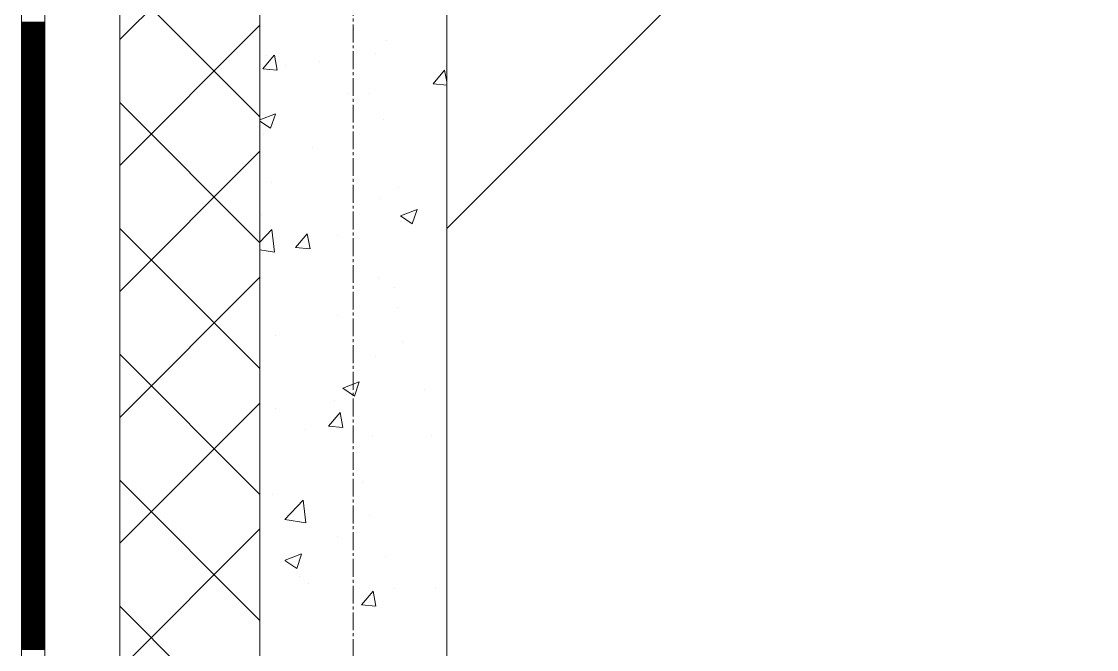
# Model space of a CAD drawing. Header units: millimetres. Extents: x 538266 to 1167394, y 114608 to 637157.
# Drawn here: x 828883 to 830033, y 141898 to 142570 of the extents above; entities that cross this region are included whole.
import ezdxf
from ezdxf.enums import TextEntityAlignment as Align

# ---------------------------------------------------------------- set-up
doc = ezdxf.new("R2010")
doc.units = ezdxf.units.MM
doc.linetypes.add('CENTER2', pattern=[28.575, 19.05, -3.175, 3.175, -3.175])
doc.linetypes.add('DASHED', pattern=[19.05, 12.7, -6.35])
doc.layers.get('Defpoints').update_dxf_attribs({"color": 140})
doc.layers.add('АР_Делит', color=120, linetype='Continuous', lineweight=0, plot=False)
for name, color, linetype, lineweight in [('АР_Стены ПЕНОблок', 52, 'Continuous', 20), ('АР_Тонкая', 254, 'Continuous', 5), ('АР_Утеплитель', 31, 'Continuous', 0), ('АР_Штриховка', 8, 'Continuous', 0)]:
    doc.layers.add(name, color=color, linetype=linetype, lineweight=lineweight)
doc.layers.add('РД_Оси_100', color=7, linetype='Continuous', lineweight=0, true_color=0x525252)
doc.layers.add('ФВ-5', color=7, linetype='Continuous')
doc.styles.add('style1', font='ARIALN.TTF')

# ---------------------------------------------------------------- blocks, each defined once
blk = doc.blocks.new('2_этаж')
at = {"layer": 'АР_Стены ПЕНОблок', "color": 18, "linetype": 'Continuous', "lineweight": 20, "true_color": 0x000000}
for p, q in [((672773.6, 213213.2), (672773.6, 137013.2)), ((672973.6, 137013.2), (672973.6, 213213.2))]:
    blk.add_line(p, q, dxfattribs=at)
at = {"layer": 'АР_Тонкая', "color": 18, "linetype": 'Continuous', "lineweight": 5, "true_color": 0x000000}
for p, q in [((672518.6, 213213.2), (672518.6, 137013.2)), ((672543.6, 213213.2), (672543.6, 137013.2)), ((672543.6, 137013.2), (672543.6, 213213.2)), ((672623.6, 137013.2), (672623.6, 213213.2))]:
    blk.add_line(p, q, dxfattribs=at)
at = {"layer": 'АР_Утеплитель', "color": 18, "linetype": 'Continuous', "lineweight": 0, "true_color": 0x000000}
for p, q in [((672623.6, 213213.2), (672623.6, 137013.2)), ((672773.6, 137013.2), (672773.6, 213213.2))]:
    blk.add_line(p, q, dxfattribs=at)
at = {"layer": 'АР_Штриховка', "color": 18, "linetype": 'Continuous', "lineweight": 0, "true_color": 0x000000}
for p, q in [((672623.6, 142550.3), (672773.6, 142700.3)), ((672773.6, 142467.7), (672623.6, 142617.7)), ((672518.6, 142569), (672543.6, 142569)), ((672518.6, 142568), (672543.6, 142568)), ((672518.6, 142567), (672543.6, 142567)), ((672518.6, 142566), (672543.6, 142566)), ((672518.6, 142565), (672543.6, 142565)), ((672518.6, 142564), (672543.6, 142564)), ((672518.6, 142563), (672543.6, 142563)), ((672518.6, 142562), (672543.6, 142562)), ((672518.6, 142561), (672543.6, 142561)), ((672518.6, 142560), (672543.6, 142560)), ((672518.6, 142559), (672543.6, 142559)), ((672623.6, 142415.6), (672773.6, 142565.6)), ((672518.6, 142558), (672543.6, 142558)), ((672518.6, 142557), (672543.6, 142557)), ((672518.6, 142556), (672543.6, 142556)), ((672518.6, 142555), (672543.6, 142555)), ((672518.6, 142554), (672543.6, 142554)), ((672518.6, 142553), (672543.6, 142553)), ((672518.6, 142552), (672543.6, 142552)), ((672518.6, 142551), (672543.6, 142551)), ((672518.6, 142550), (672543.6, 142550)), ((672518.6, 142549), (672543.6, 142549)), ((672518.6, 142548), (672543.6, 142548)), ((672518.6, 142547), (672543.6, 142547)), ((672909.4, 142549), (672909.4, 142549)), ((672518.6, 142546), (672543.6, 142546)), ((672518.6, 142545), (672543.6, 142545)), ((672518.6, 142544), (672543.6, 142544)), ((672518.6, 142543), (672543.6, 142543)), ((672518.6, 142542), (672543.6, 142542)), ((672518.6, 142541), (672543.6, 142541)), ((672518.6, 142540), (672543.6, 142540)), ((672518.6, 142539), (672543.6, 142539)), ((672518.6, 142538), (672543.6, 142538)), ((672518.6, 142537), (672543.6, 142537)), ((672518.6, 142536), (672543.6, 142536)), ((672518.6, 142535), (672543.6, 142535)), ((672518.6, 142534), (672543.6, 142534)), ((672518.6, 142533), (672543.6, 142533)), ((672518.6, 142532), (672543.6, 142532)), ((672518.6, 142531), (672543.6, 142531)), ((672518.6, 142530), (672543.6, 142530)), ((672518.6, 142529), (672543.6, 142529)), ((672518.6, 142528), (672543.6, 142528)), ((672518.6, 142527), (672543.6, 142527)), ((672518.6, 142526), (672543.6, 142526)), ((672518.6, 142525), (672543.6, 142525)), ((672518.6, 142524), (672543.6, 142524)), ((672776.7, 142518.9), (672788.9, 142533.5)), ((672781.1, 142532.7), (672781.1, 142532.7)), ((672792, 142517.6), (672789.1, 142533.5)), ((672836.9, 142526.6), (672836.9, 142526.6)), ((672897.2, 142534.9), (672897.2, 142534.9)), ((672518.6, 142523), (672543.6, 142523)), ((672518.6, 142522), (672543.6, 142522)), ((672518.6, 142521), (672543.6, 142521)), ((672518.6, 142520), (672543.6, 142520)), ((672518.6, 142519), (672543.6, 142519)), ((672518.6, 142518), (672543.6, 142518)), ((672518.6, 142517), (672543.6, 142517)), ((672518.6, 142516), (672543.6, 142516)), ((672518.6, 142515), (672543.6, 142515)), ((672518.6, 142514), (672543.6, 142514)), ((672518.6, 142513), (672543.6, 142513)), ((672776.7, 142518.9), (672791.9, 142517.5)), ((672801, 142522.3), (672801, 142522.3)), ((672958.9, 142502.9), (672971.1, 142517.5)), ((672973.6, 142505.1), (672971.3, 142517.5)), ((672972.5, 142520.9), (672972.5, 142520.9)), ((672518.6, 142512), (672543.6, 142512)), ((672518.6, 142511), (672543.6, 142511)), ((672518.6, 142510), (672543.6, 142510)), ((672518.6, 142509), (672543.6, 142509)), ((672518.6, 142508), (672543.6, 142508)), ((672518.6, 142507), (672543.6, 142507)), ((672518.6, 142506), (672543.6, 142506)), ((672518.6, 142505), (672543.6, 142505)), ((672518.6, 142504), (672543.6, 142504)), ((672518.6, 142503), (672543.6, 142503)), ((672518.6, 142502), (672543.6, 142502)), ((672518.6, 142501), (672543.6, 142501)), ((672958.9, 142502.9), (672973.6, 142501.6)), ((672518.6, 142500), (672543.6, 142500)), ((672518.6, 142499), (672543.6, 142499)), ((672518.6, 142498), (672543.6, 142498)), ((672518.6, 142497), (672543.6, 142497)), ((672518.6, 142496), (672543.6, 142496)), ((672518.6, 142495), (672543.6, 142495)), ((672518.6, 142494), (672543.6, 142494)), ((672518.6, 142493), (672543.6, 142493)), ((672518.6, 142492), (672543.6, 142492)), ((672518.6, 142491), (672543.6, 142491)), ((672518.6, 142490), (672543.6, 142490)), ((672867.6, 142492.4), (672867.6, 142492.4)), ((672890.5, 142492.5), (672890.5, 142492.5)), ((672518.6, 142489), (672543.6, 142489)), ((672518.6, 142488), (672543.6, 142488)), ((672518.6, 142487), (672543.6, 142487)), ((672518.6, 142486), (672543.6, 142486)), ((672518.6, 142485), (672543.6, 142485)), ((672518.6, 142484), (672543.6, 142484)), ((672518.6, 142483), (672543.6, 142483)), ((672518.6, 142482), (672543.6, 142482)), ((672518.6, 142481), (672543.6, 142481)), ((672518.6, 142480), (672543.6, 142480)), ((672518.6, 142479), (672543.6, 142479)), ((672518.6, 142478), (672543.6, 142478)), ((672773.6, 142333), (672623.6, 142483)), ((672518.6, 142477), (672543.6, 142477)), ((672518.6, 142476), (672543.6, 142476)), ((672518.6, 142475), (672543.6, 142475)), ((672518.6, 142474), (672543.6, 142474)), ((672518.6, 142473), (672543.6, 142473)), ((672518.6, 142472), (672543.6, 142472)), ((672518.6, 142471), (672543.6, 142471)), ((672518.6, 142470), (672543.6, 142470)), ((672518.6, 142469), (672543.6, 142469)), ((672518.6, 142468), (672543.6, 142468)), ((672518.6, 142467), (672543.6, 142467)), ((672773.6, 142464.4), (672790.2, 142470.8)), ((672785, 142455.3), (672790.2, 142470.6)), ((672518.6, 142466), (672543.6, 142466)), ((672518.6, 142465), (672543.6, 142465)), ((672518.6, 142464), (672543.6, 142464)), ((672518.6, 142463), (672543.6, 142463)), ((672518.6, 142462), (672543.6, 142462)), ((672518.6, 142461), (672543.6, 142461)), ((672518.6, 142460), (672543.6, 142460)), ((672518.6, 142459), (672543.6, 142459)), ((672518.6, 142458), (672543.6, 142458)), ((672518.6, 142457), (672543.6, 142457)), ((672518.6, 142456), (672543.6, 142456)), ((672518.6, 142455), (672543.6, 142455)), ((672773.6, 142463), (672785, 142455.3)), ((672906.3, 142464.4), (672906.3, 142464.4)), ((672518.6, 142454), (672543.6, 142454)), ((672518.6, 142453), (672543.6, 142453)), ((672518.6, 142452), (672543.6, 142452)), ((672518.6, 142451), (672543.6, 142451)), ((672518.6, 142450), (672543.6, 142450)), ((672518.6, 142449), (672543.6, 142449)), ((672518.6, 142448), (672543.6, 142448)), ((672518.6, 142447), (672543.6, 142447)), ((672518.6, 142446), (672543.6, 142446)), ((672518.6, 142445), (672543.6, 142445)), ((672518.6, 142444), (672543.6, 142444)), ((672778, 142448.2), (672778, 142448.2)), ((672518.6, 142443), (672543.6, 142443)), ((672518.6, 142442), (672543.6, 142442)), ((672518.6, 142441), (672543.6, 142441)), ((672518.6, 142440), (672543.6, 142440)), ((672518.6, 142439), (672543.6, 142439)), ((672518.6, 142438), (672543.6, 142438)), ((672518.6, 142437), (672543.6, 142437)), ((672518.6, 142436), (672543.6, 142436)), ((672518.6, 142435), (672543.6, 142435)), ((672518.6, 142434), (672543.6, 142434)), ((672518.6, 142433), (672543.6, 142433)), ((672518.6, 142432), (672543.6, 142432)), ((672830.3, 142434.8), (672830.3, 142434.8)), ((672518.6, 142431), (672543.6, 142431)), ((672518.6, 142430), (672543.6, 142430)), ((672518.6, 142429), (672543.6, 142429)), ((672518.6, 142428), (672543.6, 142428)), ((672518.6, 142427), (672543.6, 142427)), ((672518.6, 142426), (672543.6, 142426)), ((672518.6, 142425), (672543.6, 142425)), ((672518.6, 142424), (672543.6, 142424)), ((672518.6, 142423), (672543.6, 142423)), ((672518.6, 142422), (672543.6, 142422)), ((672518.6, 142421), (672543.6, 142421)), ((672623.6, 142280.9), (672773.6, 142430.9)), ((672518.6, 142420), (672543.6, 142420)), ((672518.6, 142419), (672543.6, 142419)), ((672518.6, 142418), (672543.6, 142418)), ((672518.6, 142417), (672543.6, 142417)), ((672518.6, 142416), (672543.6, 142416)), ((672518.6, 142415), (672543.6, 142415)), ((672518.6, 142414), (672543.6, 142414)), ((672518.6, 142413), (672543.6, 142413)), ((672518.6, 142412), (672543.6, 142412)), ((672518.6, 142411), (672543.6, 142411)), ((672518.6, 142410), (672543.6, 142410)), ((672518.6, 142409), (672543.6, 142409)), ((672518.6, 142408), (672543.6, 142408)), ((672518.6, 142407), (672543.6, 142407)), ((672518.6, 142406), (672543.6, 142406)), ((672518.6, 142405), (672543.6, 142405)), ((672518.6, 142404), (672543.6, 142404)), ((672518.6, 142403), (672543.6, 142403)), ((672518.6, 142402), (672543.6, 142402)), ((672518.6, 142401), (672543.6, 142401)), ((672518.6, 142400), (672543.6, 142400)), ((672518.6, 142399), (672543.6, 142399)), ((672518.6, 142398), (672543.6, 142398)), ((672786.4, 142397.5), (672786.4, 142397.5)), ((672518.6, 142397), (672543.6, 142397)), ((672518.6, 142396), (672543.6, 142396)), ((672518.6, 142395), (672543.6, 142395)), ((672518.6, 142394), (672543.6, 142394)), ((672518.6, 142393), (672543.6, 142393)), ((672518.6, 142392), (672543.6, 142392)), ((672518.6, 142391), (672543.6, 142391)), ((672518.6, 142390), (672543.6, 142390)), ((672518.6, 142389), (672543.6, 142389)), ((672518.6, 142388), (672543.6, 142388)), ((672518.6, 142387), (672543.6, 142387)), ((672518.6, 142386), (672543.6, 142386)), ((672922, 142391.7), (672922, 142391.7)), ((672518.6, 142385), (672543.6, 142385)), ((672518.6, 142384), (672543.6, 142384)), ((672518.6, 142383), (672543.6, 142383)), ((672518.6, 142382), (672543.6, 142382)), ((672518.6, 142381), (672543.6, 142381)), ((672518.6, 142380), (672543.6, 142380)), ((672518.6, 142379), (672543.6, 142379)), ((672518.6, 142378), (672543.6, 142378)), ((672518.6, 142377), (672543.6, 142377)), ((672518.6, 142376), (672543.6, 142376)), ((672518.6, 142375), (672543.6, 142375)), ((672903.2, 142379.9), (672903.2, 142379.9)), ((672518.6, 142374), (672543.6, 142374)), ((672518.6, 142373), (672543.6, 142373)), ((672518.6, 142372), (672543.6, 142372)), ((672518.6, 142371), (672543.6, 142371)), ((672518.6, 142370), (672543.6, 142370)), ((672518.6, 142369), (672543.6, 142369)), ((672518.6, 142368), (672543.6, 142368)), ((672518.6, 142367), (672543.6, 142367)), ((672518.6, 142366), (672543.6, 142366)), ((672518.6, 142365), (672543.6, 142365)), ((672518.6, 142364), (672543.6, 142364)), ((672518.6, 142363), (672543.6, 142363)), ((672774.9, 142363.6), (672774.9, 142363.6)), ((672924.1, 142361.7), (672941.8, 142368.5)), ((672936.7, 142353), (672941.8, 142368.4)), ((672518.6, 142362), (672543.6, 142362)), ((672518.6, 142361), (672543.6, 142361)), ((672518.6, 142360), (672543.6, 142360)), ((672518.6, 142359), (672543.6, 142359)), ((672518.6, 142358), (672543.6, 142358)), ((672518.6, 142357), (672543.6, 142357)), ((672518.6, 142356), (672543.6, 142356)), ((672518.6, 142355), (672543.6, 142355)), ((672518.6, 142354), (672543.6, 142354)), ((672518.6, 142353), (672543.6, 142353)), ((672518.6, 142352), (672543.6, 142352)), ((672518.6, 142351), (672543.6, 142351)), ((672923.9, 142355.7), (672923.9, 142355.7)), ((672924, 142361.6), (672936.6, 142353)), ((672518.6, 142350), (672543.6, 142350)), ((672518.6, 142349), (672543.6, 142349)), ((672518.6, 142348), (672543.6, 142348)), ((672518.6, 142347), (672543.6, 142347)), ((672518.6, 142346), (672543.6, 142346)), ((672518.6, 142345), (672543.6, 142345)), ((672518.6, 142344), (672543.6, 142344)), ((672518.6, 142343), (672543.6, 142343)), ((672518.6, 142342), (672543.6, 142342)), ((672518.6, 142341), (672543.6, 142341)), ((672518.6, 142340), (672543.6, 142340)), ((672773.6, 142198.3), (672623.6, 142348.3)), ((672773.6, 142333.7), (672786.4, 142347.1)), ((672789.2, 142323), (672786.4, 142347.1)), ((672811.9, 142327.8), (672824.2, 142342.4)), ((672827.3, 142326.5), (672824.3, 142342.4)), ((672857.1, 142340.8), (672857.1, 142340.8)), ((672518.6, 142339), (672543.6, 142339)), ((672518.6, 142338), (672543.6, 142338)), ((672518.6, 142337), (672543.6, 142337)), ((672518.6, 142336), (672543.6, 142336)), ((672518.6, 142335), (672543.6, 142335)), ((672518.6, 142334), (672543.6, 142334)), ((672518.6, 142333), (672543.6, 142333)), ((672518.6, 142332), (672543.6, 142332)), ((672518.6, 142331), (672543.6, 142331)), ((672518.6, 142330), (672543.6, 142330)), ((672518.6, 142329), (672543.6, 142329)), ((672518.6, 142328), (672543.6, 142328)), ((672518.6, 142327), (672543.6, 142327)), ((672518.6, 142326), (672543.6, 142326)), ((672518.6, 142325), (672543.6, 142325)), ((672518.6, 142324), (672543.6, 142324)), ((672518.6, 142323), (672543.6, 142323)), ((672518.6, 142322), (672543.6, 142322)), ((672518.6, 142321), (672543.6, 142321)), ((672518.6, 142320), (672543.6, 142320)), ((672518.6, 142319), (672543.6, 142319)), ((672518.6, 142318), (672543.6, 142318)), ((672518.6, 142317), (672543.6, 142317)), ((672773.6, 142325.3), (672789.2, 142322.9)), ((672811.9, 142327.8), (672827.1, 142326.5)), ((672518.6, 142316), (672543.6, 142316)), ((672518.6, 142315), (672543.6, 142315)), ((672518.6, 142314), (672543.6, 142314)), ((672518.6, 142313), (672543.6, 142313)), ((672518.6, 142312), (672543.6, 142312)), ((672518.6, 142311), (672543.6, 142311)), ((672518.6, 142310), (672543.6, 142310)), ((672518.6, 142309), (672543.6, 142309)), ((672518.6, 142308), (672543.6, 142308)), ((672518.6, 142307), (672543.6, 142307)), ((672518.6, 142306), (672543.6, 142306)), ((672518.6, 142305), (672543.6, 142305)), ((672518.6, 142304), (672543.6, 142304)), ((672518.6, 142303), (672543.6, 142303)), ((672518.6, 142302), (672543.6, 142302)), ((672518.6, 142301), (672543.6, 142301)), ((672518.6, 142300), (672543.6, 142300)), ((672518.6, 142299), (672543.6, 142299)), ((672518.6, 142298), (672543.6, 142298)), ((672518.6, 142297), (672543.6, 142297)), ((672518.6, 142296), (672543.6, 142296)), ((672518.6, 142295), (672543.6, 142295)), ((672518.6, 142294), (672543.6, 142294)), ((672623.6, 142146.2), (672773.6, 142296.2)), ((672900.1, 142295.3), (672900.1, 142295.3)), ((672518.6, 142293), (672543.6, 142293)), ((672518.6, 142292), (672543.6, 142292)), ((672518.6, 142291), (672543.6, 142291)), ((672518.6, 142290), (672543.6, 142290)), ((672518.6, 142289), (672543.6, 142289)), ((672518.6, 142288), (672543.6, 142288)), ((672518.6, 142287), (672543.6, 142287)), ((672518.6, 142286), (672543.6, 142286)), ((672518.6, 142285), (672543.6, 142285)), ((672518.6, 142284), (672543.6, 142284)), ((672518.6, 142283), (672543.6, 142283)), ((672518.6, 142282), (672543.6, 142282)), ((672918, 142285.1), (672918, 142285.1)), ((672518.6, 142281), (672543.6, 142281)), ((672518.6, 142280), (672543.6, 142280)), ((672518.6, 142279), (672543.6, 142279)), ((672518.6, 142278), (672543.6, 142278)), ((672518.6, 142277), (672543.6, 142277)), ((672518.6, 142276), (672543.6, 142276)), ((672518.6, 142275), (672543.6, 142275)), ((672518.6, 142274), (672543.6, 142274)), ((672518.6, 142273), (672543.6, 142273)), ((672518.6, 142272), (672543.6, 142272)), ((672518.6, 142271), (672543.6, 142271)), ((672518.6, 142270), (672543.6, 142270)), ((672518.6, 142269), (672543.6, 142269)), ((672518.6, 142268), (672543.6, 142268)), ((672518.6, 142267), (672543.6, 142267)), ((672518.6, 142266), (672543.6, 142266)), ((672518.6, 142265), (672543.6, 142265)), ((672518.6, 142264), (672543.6, 142264)), ((672518.6, 142263), (672543.6, 142263)), ((672518.6, 142262), (672543.6, 142262)), ((672518.6, 142261), (672543.6, 142261)), ((672518.6, 142260), (672543.6, 142260)), ((672518.6, 142259), (672543.6, 142259)), ((672872.5, 142262), (672872.5, 142262)), ((672920.7, 142263.9), (672920.7, 142263.9)), ((672518.6, 142258), (672543.6, 142258)), ((672518.6, 142257), (672543.6, 142257)), ((672518.6, 142256), (672543.6, 142256)), ((672518.6, 142255), (672543.6, 142255)), ((672518.6, 142254), (672543.6, 142254)), ((672518.6, 142253), (672543.6, 142253)), ((672518.6, 142252), (672543.6, 142252)), ((672518.6, 142251), (672543.6, 142251)), ((672518.6, 142250), (672543.6, 142250)), ((672518.6, 142249), (672543.6, 142249)), ((672518.6, 142248), (672543.6, 142248)), ((672857.1, 142255.5), (672857.1, 142255.5)), ((672518.6, 142247), (672543.6, 142247)), ((672518.6, 142246), (672543.6, 142246)), ((672518.6, 142245), (672543.6, 142245)), ((672518.6, 142244), (672543.6, 142244)), ((672518.6, 142243), (672543.6, 142243)), ((672518.6, 142242), (672543.6, 142242)), ((672518.6, 142241), (672543.6, 142241)), ((672518.6, 142240), (672543.6, 142240)), ((672518.6, 142239), (672543.6, 142239)), ((672518.6, 142238), (672543.6, 142238)), ((672518.6, 142237), (672543.6, 142237)), ((672518.6, 142236), (672543.6, 142236)), ((672518.6, 142235), (672543.6, 142235)), ((672518.6, 142234), (672543.6, 142234)), ((672518.6, 142233), (672543.6, 142233)), ((672518.6, 142232), (672543.6, 142232)), ((672518.6, 142231), (672543.6, 142231)), ((672518.6, 142230), (672543.6, 142230)), ((672518.6, 142229), (672543.6, 142229)), ((672518.6, 142228), (672543.6, 142228)), ((672518.6, 142227), (672543.6, 142227)), ((672518.6, 142226), (672543.6, 142226)), ((672518.6, 142225), (672543.6, 142225)), ((672790.5, 142233.6), (672790.5, 142233.6)), ((672926.1, 142227.8), (672926.1, 142227.8)), ((672518.6, 142224), (672543.6, 142224)), ((672518.6, 142223), (672543.6, 142223)), ((672518.6, 142222), (672543.6, 142222)), ((672518.6, 142221), (672543.6, 142221)), ((672518.6, 142220), (672543.6, 142220)), ((672518.6, 142219), (672543.6, 142219)), ((672518.6, 142218), (672543.6, 142218)), ((672518.6, 142217), (672543.6, 142217)), ((672518.6, 142216), (672543.6, 142216)), ((672518.6, 142215), (672543.6, 142215)), ((672518.6, 142214), (672543.6, 142214)), ((672518.6, 142213), (672543.6, 142213)), ((672773.6, 142063.6), (672623.6, 142213.6)), ((672518.6, 142212), (672543.6, 142212)), ((672518.6, 142211), (672543.6, 142211)), ((672518.6, 142210), (672543.6, 142210)), ((672518.6, 142209), (672543.6, 142209)), ((672518.6, 142208), (672543.6, 142208)), ((672518.6, 142207), (672543.6, 142207)), ((672518.6, 142206), (672543.6, 142206)), ((672518.6, 142205), (672543.6, 142205)), ((672518.6, 142204), (672543.6, 142204)), ((672518.6, 142203), (672543.6, 142203)), ((672518.6, 142202), (672543.6, 142202)), ((672897, 142210.8), (672897, 142210.8)), ((672518.6, 142201), (672543.6, 142201)), ((672518.6, 142200), (672543.6, 142200)), ((672518.6, 142199), (672543.6, 142199)), ((672518.6, 142198), (672543.6, 142198)), ((672518.6, 142197), (672543.6, 142197)), ((672518.6, 142196), (672543.6, 142196)), ((672518.6, 142195), (672543.6, 142195)), ((672518.6, 142194), (672543.6, 142194)), ((672518.6, 142193), (672543.6, 142193)), ((672518.6, 142192), (672543.6, 142192)), ((672518.6, 142191), (672543.6, 142191)), ((672518.6, 142190), (672543.6, 142190)), ((672518.6, 142189), (672543.6, 142189)), ((672518.6, 142188), (672543.6, 142188)), ((672518.6, 142187), (672543.6, 142187)), ((672518.6, 142186), (672543.6, 142186)), ((672518.6, 142185), (672543.6, 142185)), ((672518.6, 142184), (672543.6, 142184)), ((672518.6, 142183), (672543.6, 142183)), ((672518.6, 142182), (672543.6, 142182)), ((672518.6, 142181), (672543.6, 142181)), ((672518.6, 142180), (672543.6, 142180)), ((672518.6, 142179), (672543.6, 142179)), ((672862.3, 142177.5), (672880, 142184.3)), ((672874.8, 142168.8), (672880, 142184.2)), ((672518.6, 142178), (672543.6, 142178)), ((672518.6, 142177), (672543.6, 142177)), ((672518.6, 142176), (672543.6, 142176)), ((672518.6, 142175), (672543.6, 142175)), ((672518.6, 142174), (672543.6, 142174)), ((672518.6, 142173), (672543.6, 142173)), ((672518.6, 142172), (672543.6, 142172)), ((672518.6, 142171), (672543.6, 142171)), ((672518.6, 142170), (672543.6, 142170)), ((672518.6, 142169), (672543.6, 142169)), ((672518.6, 142168), (672543.6, 142168)), ((672518.6, 142167), (672543.6, 142167)), ((672862.2, 142177.4), (672874.8, 142168.9)), ((672866.8, 142170.7), (672866.8, 142170.7)), ((672950.1, 142176.4), (672950.1, 142176.4)), ((672518.6, 142166), (672543.6, 142166)), ((672518.6, 142165), (672543.6, 142165)), ((672518.6, 142164), (672543.6, 142164)), ((672518.6, 142163), (672543.6, 142163)), ((672518.6, 142162), (672543.6, 142162)), ((672518.6, 142161), (672543.6, 142161)), ((672518.6, 142160), (672543.6, 142160)), ((672518.6, 142159), (672543.6, 142159)), ((672518.6, 142158), (672543.6, 142158)), ((672518.6, 142157), (672543.6, 142157)), ((672518.6, 142156), (672543.6, 142156)), ((672623.6, 142011.5), (672773.6, 142161.5)), ((672853.9, 142163.7), (672853.9, 142163.7)), ((672518.6, 142155), (672543.6, 142155)), ((672518.6, 142154), (672543.6, 142154)), ((672518.6, 142153), (672543.6, 142153)), ((672518.6, 142152), (672543.6, 142152)), ((672518.6, 142151), (672543.6, 142151)), ((672518.6, 142150), (672543.6, 142150)), ((672518.6, 142149), (672543.6, 142149)), ((672518.6, 142148), (672543.6, 142148)), ((672518.6, 142147), (672543.6, 142147)), ((672518.6, 142146), (672543.6, 142146)), ((672518.6, 142145), (672543.6, 142145)), ((672518.6, 142144), (672543.6, 142144)), ((672790.3, 142155.3), (672790.3, 142155.3)), ((672847.2, 142136.7), (672859.4, 142151.3)), ((672862.5, 142135.4), (672859.6, 142151.4)), ((672518.6, 142143), (672543.6, 142143)), ((672518.6, 142142), (672543.6, 142142)), ((672518.6, 142141), (672543.6, 142141)), ((672518.6, 142140), (672543.6, 142140)), ((672518.6, 142139), (672543.6, 142139)), ((672518.6, 142138), (672543.6, 142138)), ((672518.6, 142137), (672543.6, 142137)), ((672518.6, 142136), (672543.6, 142136)), ((672518.6, 142135), (672543.6, 142135)), ((672518.6, 142134), (672543.6, 142134)), ((672518.6, 142133), (672543.6, 142133)), ((672822, 142132.8), (672822, 142132.8)), ((672847.2, 142136.7), (672862.4, 142135.4)), ((672518.6, 142132), (672543.6, 142132)), ((672518.6, 142131), (672543.6, 142131)), ((672518.6, 142130), (672543.6, 142130)), ((672518.6, 142129), (672543.6, 142129)), ((672518.6, 142128), (672543.6, 142128)), ((672518.6, 142127), (672543.6, 142127)), ((672518.6, 142126), (672543.6, 142126)), ((672518.6, 142125), (672543.6, 142125)), ((672518.6, 142124), (672543.6, 142124)), ((672518.6, 142123), (672543.6, 142123)), ((672518.6, 142122), (672543.6, 142122)), ((672518.6, 142121), (672543.6, 142121)), ((672893.9, 142126.2), (672893.9, 142126.2)), ((672957.6, 142127.1), (672957.6, 142127.1)), ((672518.6, 142120), (672543.6, 142120)), ((672518.6, 142119), (672543.6, 142119)), ((672518.6, 142118), (672543.6, 142118)), ((672518.6, 142117), (672543.6, 142117)), ((672518.6, 142116), (672543.6, 142116)), ((672518.6, 142115), (672543.6, 142115)), ((672518.6, 142114), (672543.6, 142114)), ((672518.6, 142113), (672543.6, 142113)), ((672518.6, 142112), (672543.6, 142112)), ((672518.6, 142111), (672543.6, 142111)), ((672518.6, 142110), (672543.6, 142110)), ((672518.6, 142109), (672543.6, 142109)), ((672518.6, 142108), (672543.6, 142108)), ((672518.6, 142107), (672543.6, 142107)), ((672518.6, 142106), (672543.6, 142106)), ((672518.6, 142105), (672543.6, 142105)), ((672518.6, 142104), (672543.6, 142104)), ((672518.6, 142103), (672543.6, 142103)), ((672518.6, 142102), (672543.6, 142102)), ((672518.6, 142101), (672543.6, 142101)), ((672518.6, 142100), (672543.6, 142100)), ((672518.6, 142099), (672543.6, 142099)), ((672518.6, 142098), (672543.6, 142098)), ((672518.6, 142097), (672543.6, 142097)), ((672518.6, 142096), (672543.6, 142096)), ((672518.6, 142095), (672543.6, 142095)), ((672518.6, 142094), (672543.6, 142094)), ((672518.6, 142093), (672543.6, 142093)), ((672518.6, 142092), (672543.6, 142092)), ((672518.6, 142091), (672543.6, 142091)), ((672518.6, 142090), (672543.6, 142090)), ((672518.6, 142089), (672543.6, 142089)), ((672518.6, 142088), (672543.6, 142088)), ((672518.6, 142087), (672543.6, 142087)), ((672518.6, 142086), (672543.6, 142086)), ((672518.6, 142085), (672543.6, 142085)), ((672518.6, 142084), (672543.6, 142084)), ((672518.6, 142083), (672543.6, 142083)), ((672518.6, 142082), (672543.6, 142082)), ((672518.6, 142081), (672543.6, 142081)), ((672518.6, 142080), (672543.6, 142080)), ((672518.6, 142079), (672543.6, 142079)), ((672518.6, 142078), (672543.6, 142078)), ((672518.6, 142077), (672543.6, 142077)), ((672518.6, 142076), (672543.6, 142076)), ((672518.6, 142075), (672543.6, 142075)), ((672773.6, 141928.9), (672623.6, 142078.9)), ((672883.3, 142076.2), (672883.3, 142076.2)), ((672518.6, 142074), (672543.6, 142074)), ((672518.6, 142073), (672543.6, 142073)), ((672518.6, 142072), (672543.6, 142072)), ((672518.6, 142071), (672543.6, 142071)), ((672518.6, 142070), (672543.6, 142070)), ((672518.6, 142069), (672543.6, 142069)), ((672518.6, 142068), (672543.6, 142068)), ((672518.6, 142067), (672543.6, 142067)), ((672518.6, 142066), (672543.6, 142066)), ((672518.6, 142065), (672543.6, 142065)), ((672518.6, 142064), (672543.6, 142064)), ((672787.1, 142063.5), (672787.1, 142063.5)), ((672518.6, 142063), (672543.6, 142063)), ((672518.6, 142062), (672543.6, 142062)), ((672518.6, 142061), (672543.6, 142061)), ((672518.6, 142060), (672543.6, 142060)), ((672518.6, 142059), (672543.6, 142059)), ((672518.6, 142058), (672543.6, 142058)), ((672518.6, 142057), (672543.6, 142057)), ((672518.6, 142056), (672543.6, 142056)), ((672518.6, 142055), (672543.6, 142055)), ((672518.6, 142054), (672543.6, 142054)), ((672518.6, 142053), (672543.6, 142053)), ((672518.6, 142052), (672543.6, 142052)), ((672800.3, 142037), (672820.1, 142057.6)), ((672822.9, 142033.5), (672820.1, 142057.6)), ((672518.6, 142051), (672543.6, 142051)), ((672518.6, 142050), (672543.6, 142050)), ((672518.6, 142049), (672543.6, 142049)), ((672518.6, 142048), (672543.6, 142048)), ((672518.6, 142047), (672543.6, 142047)), ((672518.6, 142046), (672543.6, 142046)), ((672518.6, 142045), (672543.6, 142045)), ((672518.6, 142044), (672543.6, 142044)), ((672518.6, 142043), (672543.6, 142043)), ((672518.6, 142042), (672543.6, 142042)), ((672518.6, 142041), (672543.6, 142041)), ((672890.8, 142041.6), (672890.8, 142041.6)), ((672518.6, 142040), (672543.6, 142040)), ((672518.6, 142039), (672543.6, 142039)), ((672518.6, 142038), (672543.6, 142038)), ((672518.6, 142037), (672543.6, 142037)), ((672518.6, 142036), (672543.6, 142036)), ((672518.6, 142035), (672543.6, 142035)), ((672518.6, 142034), (672543.6, 142034)), ((672518.6, 142033), (672543.6, 142033)), ((672518.6, 142032), (672543.6, 142032)), ((672518.6, 142031), (672543.6, 142031)), ((672518.6, 142030), (672543.6, 142030)), ((672518.6, 142029), (672543.6, 142029)), ((672800.3, 142036.9), (672822.9, 142033.4)), ((672518.6, 142028), (672543.6, 142028)), ((672518.6, 142027), (672543.6, 142027)), ((672518.6, 142026), (672543.6, 142026)), ((672518.6, 142025), (672543.6, 142025)), ((672518.6, 142024), (672543.6, 142024)), ((672518.6, 142023), (672543.6, 142023)), ((672518.6, 142022), (672543.6, 142022)), ((672518.6, 142021), (672543.6, 142021)), ((672518.6, 142020), (672543.6, 142020)), ((672518.6, 142019), (672543.6, 142019)), ((672518.6, 142018), (672543.6, 142018)), ((672623.6, 141876.8), (672773.6, 142026.8)), ((672856.3, 142019.2), (672856.3, 142019.2)), ((672518.6, 142017), (672543.6, 142017)), ((672518.6, 142016), (672543.6, 142016)), ((672518.6, 142015), (672543.6, 142015)), ((672518.6, 142014), (672543.6, 142014)), ((672518.6, 142013), (672543.6, 142013)), ((672518.6, 142012), (672543.6, 142012)), ((672518.6, 142011), (672543.6, 142011)), ((672518.6, 142010), (672543.6, 142010)), ((672518.6, 142009), (672543.6, 142009)), ((672518.6, 142008), (672543.6, 142008)), ((672518.6, 142007), (672543.6, 142007)), ((672518.6, 142006), (672543.6, 142006)), ((672518.6, 142005), (672543.6, 142005)), ((672518.6, 142004), (672543.6, 142004)), ((672518.6, 142003), (672543.6, 142003)), ((672518.6, 142002), (672543.6, 142002)), ((672518.6, 142001), (672543.6, 142001)), ((672518.6, 142000), (672543.6, 142000)), ((672518.6, 141999), (672543.6, 141999)), ((672518.6, 141998), (672543.6, 141998)), ((672518.6, 141997), (672543.6, 141997)), ((672518.6, 141996), (672543.6, 141996)), ((672518.6, 141995), (672543.6, 141995)), ((672800.5, 141993.3), (672818.2, 142000.1)), ((672813, 141984.7), (672818.2, 142000)), ((672908.1, 141997.3), (672908.1, 141997.3)), ((672518.6, 141994), (672543.6, 141994)), ((672518.6, 141993), (672543.6, 141993)), ((672518.6, 141992), (672543.6, 141992)), ((672518.6, 141991), (672543.6, 141991)), ((672518.6, 141990), (672543.6, 141990)), ((672518.6, 141989), (672543.6, 141989)), ((672518.6, 141988), (672543.6, 141988)), ((672518.6, 141987), (672543.6, 141987)), ((672518.6, 141986), (672543.6, 141986)), ((672518.6, 141985), (672543.6, 141985)), ((672518.6, 141984), (672543.6, 141984)), ((672518.6, 141983), (672543.6, 141983)), ((672800.4, 141993.2), (672813, 141984.7)), ((672518.6, 141982), (672543.6, 141982)), ((672518.6, 141981), (672543.6, 141981)), ((672518.6, 141980), (672543.6, 141980)), ((672518.6, 141979), (672543.6, 141979)), ((672518.6, 141978), (672543.6, 141978)), ((672518.6, 141977), (672543.6, 141977)), ((672518.6, 141976), (672543.6, 141976)), ((672518.6, 141975), (672543.6, 141975)), ((672518.6, 141974), (672543.6, 141974)), ((672518.6, 141973), (672543.6, 141973)), ((672518.6, 141972), (672543.6, 141972)), ((672816.4, 141976), (672816.4, 141976)), ((672518.6, 141971), (672543.6, 141971)), ((672518.6, 141970), (672543.6, 141970)), ((672518.6, 141969), (672543.6, 141969)), ((672518.6, 141968), (672543.6, 141968)), ((672518.6, 141967), (672543.6, 141967)), ((672518.6, 141966), (672543.6, 141966)), ((672518.6, 141965), (672543.6, 141965)), ((672518.6, 141964), (672543.6, 141964)), ((672518.6, 141963), (672543.6, 141963)), ((672518.6, 141962), (672543.6, 141962)), ((672518.6, 141961), (672543.6, 141961)), ((672518.6, 141960), (672543.6, 141960)), ((672826.1, 141968.9), (672826.1, 141968.9)), ((672882.4, 141945.7), (672894.7, 141960.3)), ((672897.8, 141944.4), (672894.8, 141960.3)), ((672917.2, 141963.4), (672917.2, 141963.4)), ((672961.7, 141963.2), (672961.7, 141963.2)), ((672518.6, 141959), (672543.6, 141959)), ((672518.6, 141958), (672543.6, 141958)), ((672518.6, 141957), (672543.6, 141957)), ((672518.6, 141956), (672543.6, 141956)), ((672518.6, 141955), (672543.6, 141955)), ((672518.6, 141954), (672543.6, 141954)), ((672518.6, 141953), (672543.6, 141953)), ((672518.6, 141952), (672543.6, 141952)), ((672518.6, 141951), (672543.6, 141951)), ((672518.6, 141950), (672543.6, 141950)), ((672518.6, 141949), (672543.6, 141949)), ((672887.8, 141957.1), (672887.8, 141957.1)), ((672518.6, 141948), (672543.6, 141948)), ((672518.6, 141947), (672543.6, 141947)), ((672518.6, 141946), (672543.6, 141946)), ((672518.6, 141945), (672543.6, 141945)), ((672518.6, 141944), (672543.6, 141944)), ((672518.6, 141943), (672543.6, 141943)), ((672518.6, 141942), (672543.6, 141942)), ((672518.6, 141941), (672543.6, 141941)), ((672518.6, 141940), (672543.6, 141940)), ((672518.6, 141939), (672543.6, 141939)), ((672518.6, 141938), (672543.6, 141938)), ((672518.6, 141937), (672543.6, 141937)), ((672773.6, 141794.2), (672623.6, 141944.2)), ((672882.4, 141945.7), (672897.6, 141944.4)), ((672518.6, 141936), (672543.6, 141936)), ((672518.6, 141935), (672543.6, 141935)), ((672518.6, 141934), (672543.6, 141934)), ((672518.6, 141933), (672543.6, 141933)), ((672518.6, 141932), (672543.6, 141932)), ((672518.6, 141931), (672543.6, 141931)), ((672518.6, 141930), (672543.6, 141930)), ((672518.6, 141929), (672543.6, 141929)), ((672518.6, 141928), (672543.6, 141928)), ((672518.6, 141927), (672543.6, 141927)), ((672518.6, 141926), (672543.6, 141926)), ((672518.6, 141925), (672543.6, 141925)), ((672518.6, 141924), (672543.6, 141924)), ((672518.6, 141923), (672543.6, 141923)), ((672518.6, 141922), (672543.6, 141922)), ((672518.6, 141921), (672543.6, 141921)), ((672518.6, 141920), (672543.6, 141920)), ((672518.6, 141919), (672543.6, 141919)), ((672518.6, 141918), (672543.6, 141918)), ((672518.6, 141917), (672543.6, 141917)), ((672518.6, 141916), (672543.6, 141916)), ((672518.6, 141915), (672543.6, 141915)), ((672518.6, 141914), (672543.6, 141914)), ((672518.6, 141913), (672543.6, 141913)), ((672518.6, 141912), (672543.6, 141912)), ((672518.6, 141911), (672543.6, 141911)), ((672518.6, 141910), (672543.6, 141910)), ((672518.6, 141909), (672543.6, 141909)), ((672518.6, 141908), (672543.6, 141908)), ((672518.6, 141907), (672543.6, 141907)), ((672518.6, 141906), (672543.6, 141906)), ((672518.6, 141905), (672543.6, 141905)), ((672518.6, 141904), (672543.6, 141904)), ((672518.6, 141903), (672543.6, 141903)), ((672518.6, 141902), (672543.6, 141902)), ((672518.6, 141901), (672543.6, 141901)), ((672518.6, 141900), (672543.6, 141900)), ((672518.6, 141899), (672543.6, 141899)), ((672518.6, 141898), (672543.6, 141898))]:
    blk.add_line(p, q, dxfattribs=at)
at = {"layer": 'Defpoints', "color": 18, "true_color": 0x000000, "style": 'style1'}
for p in [(677970.6, 219836.4), (678101.2, 211681.4)]:
    blk.add_attdef('АР-ПОМЕЩЕНИЕ:НАИМЕНОВАНИЕ', text='', height=100, dxfattribs=at).set_placement(p, align=Align.MIDDLE)
blk = doc.blocks.new('СОШ_2200_АР_ОСИ_М100_28.05.24')
at = {"layer": 'АР_Делит', "color": 251, "linetype": 'DASHED', "true_color": 0x636466}
blk.add_lwpolyline([(114955, 135155), (114955, -355), (93595.036, -355), (93595.036, 13855), (94145, 13855), (94145, 68320), (66055, 68320), (66055, 13857.73), (83455, 13857.73), (83455, -355), (45245, -355), (45245, 13145), (44695, 13145), (44695, 26755), (45245, 26755), (45245, 68320), (20455, 68320), (20455, 26755), (27955, 26755), (27955, 13145), (-355, 13145), (-355, 100855)], dxfattribs=at)
at = {"layer": 'РД_Оси_100', "color": 251, "linetype": 'CENTER2', "true_color": 0x636466}
blk.add_line((0, -6155), (0, 139938.679), dxfattribs=at)

msp = doc.modelspace()

# ---------------------------------------------------------------- hatches: boundary and pattern name
at = {"layer": 'ФВ-5'}
h = msp.add_hatch(dxfattribs=at)
h.set_pattern_fill('ANSI31', color=3, scale=300)
h.paths.add_polyline_path([(856937.8, 141853.3), (856717.8, 141633.3), (856717.8, 141593.8), (856417.8, 141593.8), (856417.8, 142493.8), (856717.8, 142493.8), (856717.8, 142082.3), (856937.8, 142302.3), (856937.8, 143613.2), (856037.8, 143613.2), (856037.8, 143603.2), (853264, 143603.2, -0.558775), (852895.5, 143603.2), (851387.8, 143603.2, -0.414214), (851687.8, 143303.2, -1), (851087.8, 143303.2, -0.414214), (851387.8, 143603.2), (850280.2, 143603.2, -0.558775), (849911.7, 143603.2), (849137.8, 143603.2), (848237.8, 143603.2), (847307.8, 143603.2), (847307.8, 143383.2), (846937.8, 143383.2), (846937.8, 143453.2), (846937.8, 143603.2), (846437.8, 143603.2), (846437.8, 142703.2), (846737.8, 142703.2), (846737.8, 142583.2), (846317.8, 142583.2), (846317.8, 143603.2), (845837.8, 143603.2), (842357.8, 143603.2), (842357.8, 143383.2), (842067.8, 143383.2), (842067.8, 143603.2), (841437.8, 143603.2), (839882.8, 143603.2, -0.333315), (840098.8, 143315.3, -1), (839498.8, 143315.3, -0.333315), (839714.7, 143603.2), (838680.2, 143603.2, -0.558775), (838311.7, 143603.2), (837507.8, 143603.2), (837507.8, 143383.2), (837137.8, 143383.2), (837137.8, 141363.2), (837147.8, 141363.2), (837147.8, 140163.2), (837137.8, 136013.2), (837202.3, 136013.2, -0.618518), (837589.5, 136013.2), (840886.2, 136013.2, -0.618518), (841273.3, 136013.2), (841437.8, 136013.2), (841437.8, 136033.2), (842313.7, 136033.2, -0.582347), (842689.5, 136013.2), (843586.2, 136013.2, -0.618518), (843973.3, 136013.2), (844402.3, 136013.2, -0.618518), (844789.5, 136013.2), (845837.8, 136013.2), (845837.8, 136033.2), (847037.8, 136033.2), (848237.8, 136030.6), (848237.8, 136033.2), (849137.8, 136033.2), (850195.6, 136030.2, -0.587964), (850573.3, 136013.2), (851002.3, 136013.2, -0.618518), (851389.5, 136013.2), (852286.2, 136013.2, -0.618518), (852673.3, 136013.2), (853102.3, 136013.2, -0.618518), (853489.5, 136013.2), (855286.2, 136013.2, -0.618518), (855673.3, 136013.2), (856036.9, 136013.2), (856037.8, 136014.1), (856037.8, 136313.2), (856786, 136313.2), (856937.8, 136465.1)])
h.paths.add_polyline_path([(851418, 140993.2), (851968, 140993.2, -1), (851968, 140393.2), (851418, 140393.2, -1)], flags=16)
h.paths.add_polyline_path([(847057.6, 139675.2, -1), (846624.9, 139675.2, -1)], flags=16)
h.paths.add_polyline_path([(847014.3, 139675.2, -1), (846668.2, 139675.2, -1)], flags=0)
h.paths.add_polyline_path([(846977.4, 139675.2, -1), (846705, 139675.2, -1)], flags=0)
h.paths.add_polyline_path([(846737.8, 141603.2), (846437.8, 141603.2), (846437.8, 142503.2), (846737.8, 142503.2)], flags=16)
h.paths.add_polyline_path([(844344.2, 140388.8), (843794.2, 140388.8, -1), (843794.2, 140988.8), (844344.2, 140988.8, -1)], flags=16)
h.paths.add_polyline_path([(836345.4, 144457.5, -0.893187), (836937.8, 144524.5), (836937.8, 145103.2), (835937.8, 145103.2), (833188, 145103.2, -0.582884), (832811.5, 145103.2), (829357.8, 145103.2), (829357.8, 144737.4, -0.255743), (829457.6, 144555.2, -0.284268), (829337.8, 144361.6), (829337.8, 141213.2), (829357.8, 141213.2), (829357.8, 140313.2), (829351.4, 139257.5, -0.265015), (829457.6, 139071.3, -0.284268), (829337.8, 138877.8), (829337.8, 138448.7, -0.284268), (829457.6, 138255.2, -0.284268), (829337.8, 138061.6), (829337.8, 137013.2), (829357.8, 137013.2), (829357.8, 136033.2), (835937.8, 136033.2), (836937.8, 136033.2), (836937.8, 139613.2), (836627.8, 139613.2), (836627.8, 140513.2), (836927.8, 140513.2), (836927.8, 140893.2), (836507.8, 140893.2), (836507.8, 142033.2), (836937.8, 142033.2), (836937.8, 143617.8, -0.284268), (836818.1, 143811.3, -0.284268), (836937.8, 144004.9), (836937.8, 144390.4, -0.893187)])
h.paths.add_polyline_path([(840537.8, 148013.2), (840537.8, 150213.2), (840537.8, 150413.2), (840537.8, 151713.2), (840537.8, 156113.2), (841187.8, 156113.2), (841187.8, 156333.2), (841427.8, 156333.2), (841427.8, 156683.1, -0.270169), (841318.1, 156871.3, -0.270169), (841427.8, 157059.6), (841427.8, 158016.9, -0.270169), (841318.1, 158205.2, -0.270169), (841427.8, 158393.4), (841427.8, 158493.2), (840857.8, 158493.2), (840857.8, 158718.2), (840582.8, 159194.6), (840604.5, 159207.1), (840604.8, 159206.6, -0.120105), (840857.8, 159268.2), (840857.8, 159293.2), (840857.8, 159438.2), (840582.8, 159914.6), (840604.5, 159927.1), (840604.8, 159926.6, -0.120105), (840857.8, 159988.2), (840857.8, 160013.2), (840857.8, 161103.2), (840439.8, 161103.2, -0.594367), (840059.7, 161103.2), (838656.6, 161080.5, -0.414214), (838956.6, 160780.5, -1), (838356.6, 160780.5, -0.414214), (838656.6, 161080.5), (838351.8, 161096, -0.581306), (837975.9, 161103.2), (837867.8, 161103.2), (837867.8, 159543.2), (837867.8, 158590.3), (837147.8, 158590.3), (837147.8, 157813.2), (837147.8, 157743.4, -0.270169), (837257.6, 157555.2, -0.270169), (837147.8, 157366.9), (837147.8, 155699.4, -0.910455), (837742.6, 155643.5, -0.910455), (837147.8, 155587.6), (837147.8, 154759.6, -0.270169), (837257.6, 154571.3, -0.270169), (837147.8, 154383.1), (837147.8, 154113.2), (837147.8, 153213.2), (837147.8, 149223.2), (837137.8, 149003.2), (835937.8, 149003.2), (829357.8, 149003.2), (829357.8, 148637.4, -0.255743), (829457.6, 148455.2, -0.284268), (829337.8, 148261.6), (829337.8, 146164.9, -0.284268), (829457.6, 145971.3, -0.255743), (829357.8, 145789.1), (829357.8, 145693.2), (829577.8, 145693.2), (829577.8, 145323.2), (832815.5, 145323.2, -0.558775), (833184, 145323.2), (835937.8, 145323.2), (835937.8, 145603.2), (837138.4, 145603.2), (837138.4, 145290.3), (837137.8, 145289.7), (837137.8, 145103.2), (837137.8, 144001.4, -0.259982), (837250.5, 143823.2), (838307.7, 143823.2, -0.582884), (838684.2, 143823.2), (841437.8, 143823.2), (841438.8, 143823.2), (842337.8, 143823.2), (845837.8, 143823.2), (847037.8, 143823.2), (848237.8, 143823.2), (849137.8, 143823.2), (849907.7, 143823.2, -0.582884), (850284.2, 143823.2), (852891.5, 143823.2, -0.582884), (853268, 143823.2), (855158.4, 143823.2), (855158.4, 144113.2), (855782.8, 144113.2), (856037.8, 144113.2), (856037.8, 144113.2), (856728.2, 144113.2), (856737.8, 144122.9), (856737.8, 148413.2), (856037.8, 148413.2), (856037.8, 148713.2), (855169.8, 148713.2, -0.594367), (854789.7, 148713.2), (851785.9, 148713.2, -0.32294), (851557.8, 148603.7), (851557.8, 147814.1), (851242.8, 147813.9), (850766.6, 147538.8), (850754.1, 147560.4), (850754.5, 147560.7, -0.120105), (850692.8, 147813.7), (850667.8, 147813.7), (850522.8, 147813.7), (850046.6, 147538.5), (850034.1, 147560.1), (850034.5, 147560.4, -0.120105), (849972.8, 147813.5), (849947.8, 147813.4), (849637.9, 147813.3), (849437.8, 147813.2), (849237.8, 147813.2), (847537.8, 147813.2), (840537.8, 147813.2)])
h.paths.add_polyline_path([(836927.8, 154113.2), (836927.8, 154387.1, -0.260437), (836824.9, 154571.3, -0.260437), (836927.8, 154755.6), (836927.8, 157370.9, -0.260437), (836824.9, 157555.2, -0.260437), (836927.8, 157739.4), (836927.8, 157813.2), (836927.8, 158313.4), (833193.3, 158313.3, -0.618224), (832806.2, 158313.3), (829577.8, 158313.3), (829577.8, 157743.2), (829337.8, 157743.2), (829337.8, 157648.7, -0.284268), (829457.6, 157455.2, -0.284268), (829337.8, 157261.6), (829337.8, 154113.2), (829357.8, 154113.2), (829357.8, 153213.2), (829356.5, 152154.4, -0.25765), (829457.6, 151971.3, -0.284268), (829337.8, 151777.8), (829337.8, 151348.7, -0.284268), (829457.6, 151155.2, -0.284268), (829337.8, 150961.6), (829337.8, 150064.9, -0.284268), (829457.6, 149871.3, -0.255743), (829357.8, 149689.1), (829357.8, 149223.2), (834727.8, 149223.2), (834727.8, 149523.2), (835627.8, 149523.2), (835627.8, 149223.2), (835707.8, 149223.2), (835707.8, 149643.2), (836927.8, 149643.2), (836927.8, 153213.2)], flags=17)

# ---------------------------------------------------------------- block references
msp.add_blockref('2_этаж', (156364.3, 0))
at = {"layer": 'РД_Оси_100'}
msp.add_blockref('СОШ_2200_АР_ОСИ_М100_28.05.24', (829237.8, 122413.2), dxfattribs=at)

doc.saveas('drawing.dxf')
